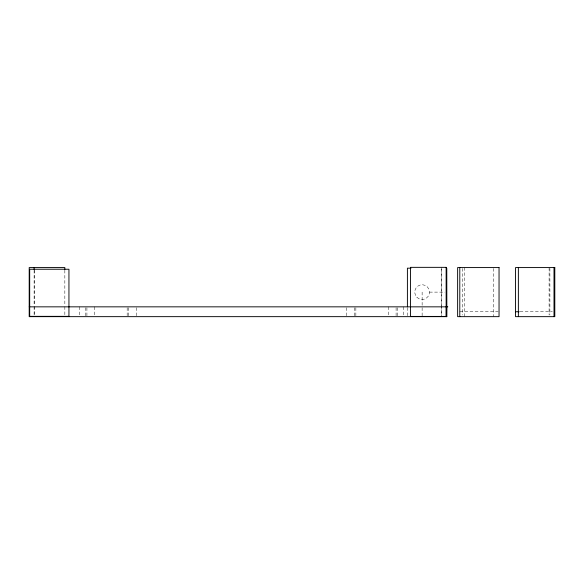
<?xml version="1.0" encoding="UTF-8"?>
<svg xmlns="http://www.w3.org/2000/svg" width="584" height="584" viewBox="0 0 584 584"><rect width="100%" height="100%" fill="white"/><g stroke="black" fill="none" stroke-linecap="round" stroke-linejoin="round"><path stroke-width="0.44" stroke-dasharray="2.92 2.19" d="M429.488 292.117L444.855 292.117M459.783 311.747L498.145 311.747M520.059 311.747L552.347 311.747M549.894 268.479L549.894 315.017M549.099 267.574L549.099 315.017M493.268 268.479L493.268 316.652M464.696 267.574L464.696 316.652M462.535 268.479L462.535 315.017M441.759 269.071L441.759 316.652M441.227 267.348L441.227 305.52M441.227 306.425L441.227 315.513M422.13 292.117L422.13 306.016M422.13 307.731L422.13 315.762M407.406 307.673L407.406 316.652M403.456 306.841L403.456 315.762M397.222 307.731L397.222 316.652M396.098 307.731L396.098 315.762M388.732 306.841L388.732 315.762M355.853 307.731L355.853 315.762M354.386 307.731L354.386 315.762M346.254 307.731L346.254 315.762M136.766 307.731L136.766 315.762M128.641 307.731L128.641 315.762M127.173 307.731L127.173 315.762M94.287 306.841L94.287 315.762M86.921 307.731L86.921 315.762M85.797 307.731L85.797 316.652M79.563 306.841L79.563 315.762M64.839 270.253L64.839 305.943M64.839 306.658L64.839 315.762M34.595 270.144L34.595 305.476M34.595 306.381L34.595 315.44M34.106 270.304L34.106 305.746M34.106 306.658L34.106 315.747M416.925 297.322A7.358 7.358 0 0 0 429.24 294.022A7.358 7.358 0 0 0 420.224 285.007A7.358 7.358 0 0 0 416.925 297.322"/><path stroke-width="0.88" d="M411.019 268.173L407.406 268.173L407.406 306.775M29.2 306.841L447.819 306.841M515.541 311.747L519.154 311.747M29.682 316.346L68.941 316.346M446.826 316.652L29.2 316.652L29.2 267.574L64.839 267.574L64.839 269.392M446.724 306.841L446.665 268.173L446.665 316.652M554.012 267.574L554.012 316.652M518.373 267.574L518.373 316.652M459.783 267.574L459.783 316.652M446.826 306.841L446.724 316.652M446.337 306.841L446.337 316.652M68.941 316.652L68.941 269.239L29.682 269.239L29.682 316.652M34.106 267.574L34.106 269.392M446.139 267.348L410.494 267.348L410.494 316.426L446.139 316.426L446.139 267.348M499.043 267.574L457.63 267.574L457.63 316.652L499.043 316.652L499.043 267.574M554.8 267.574L515.541 267.574L515.541 316.652L554.8 316.652L554.8 267.574"/></g></svg>
